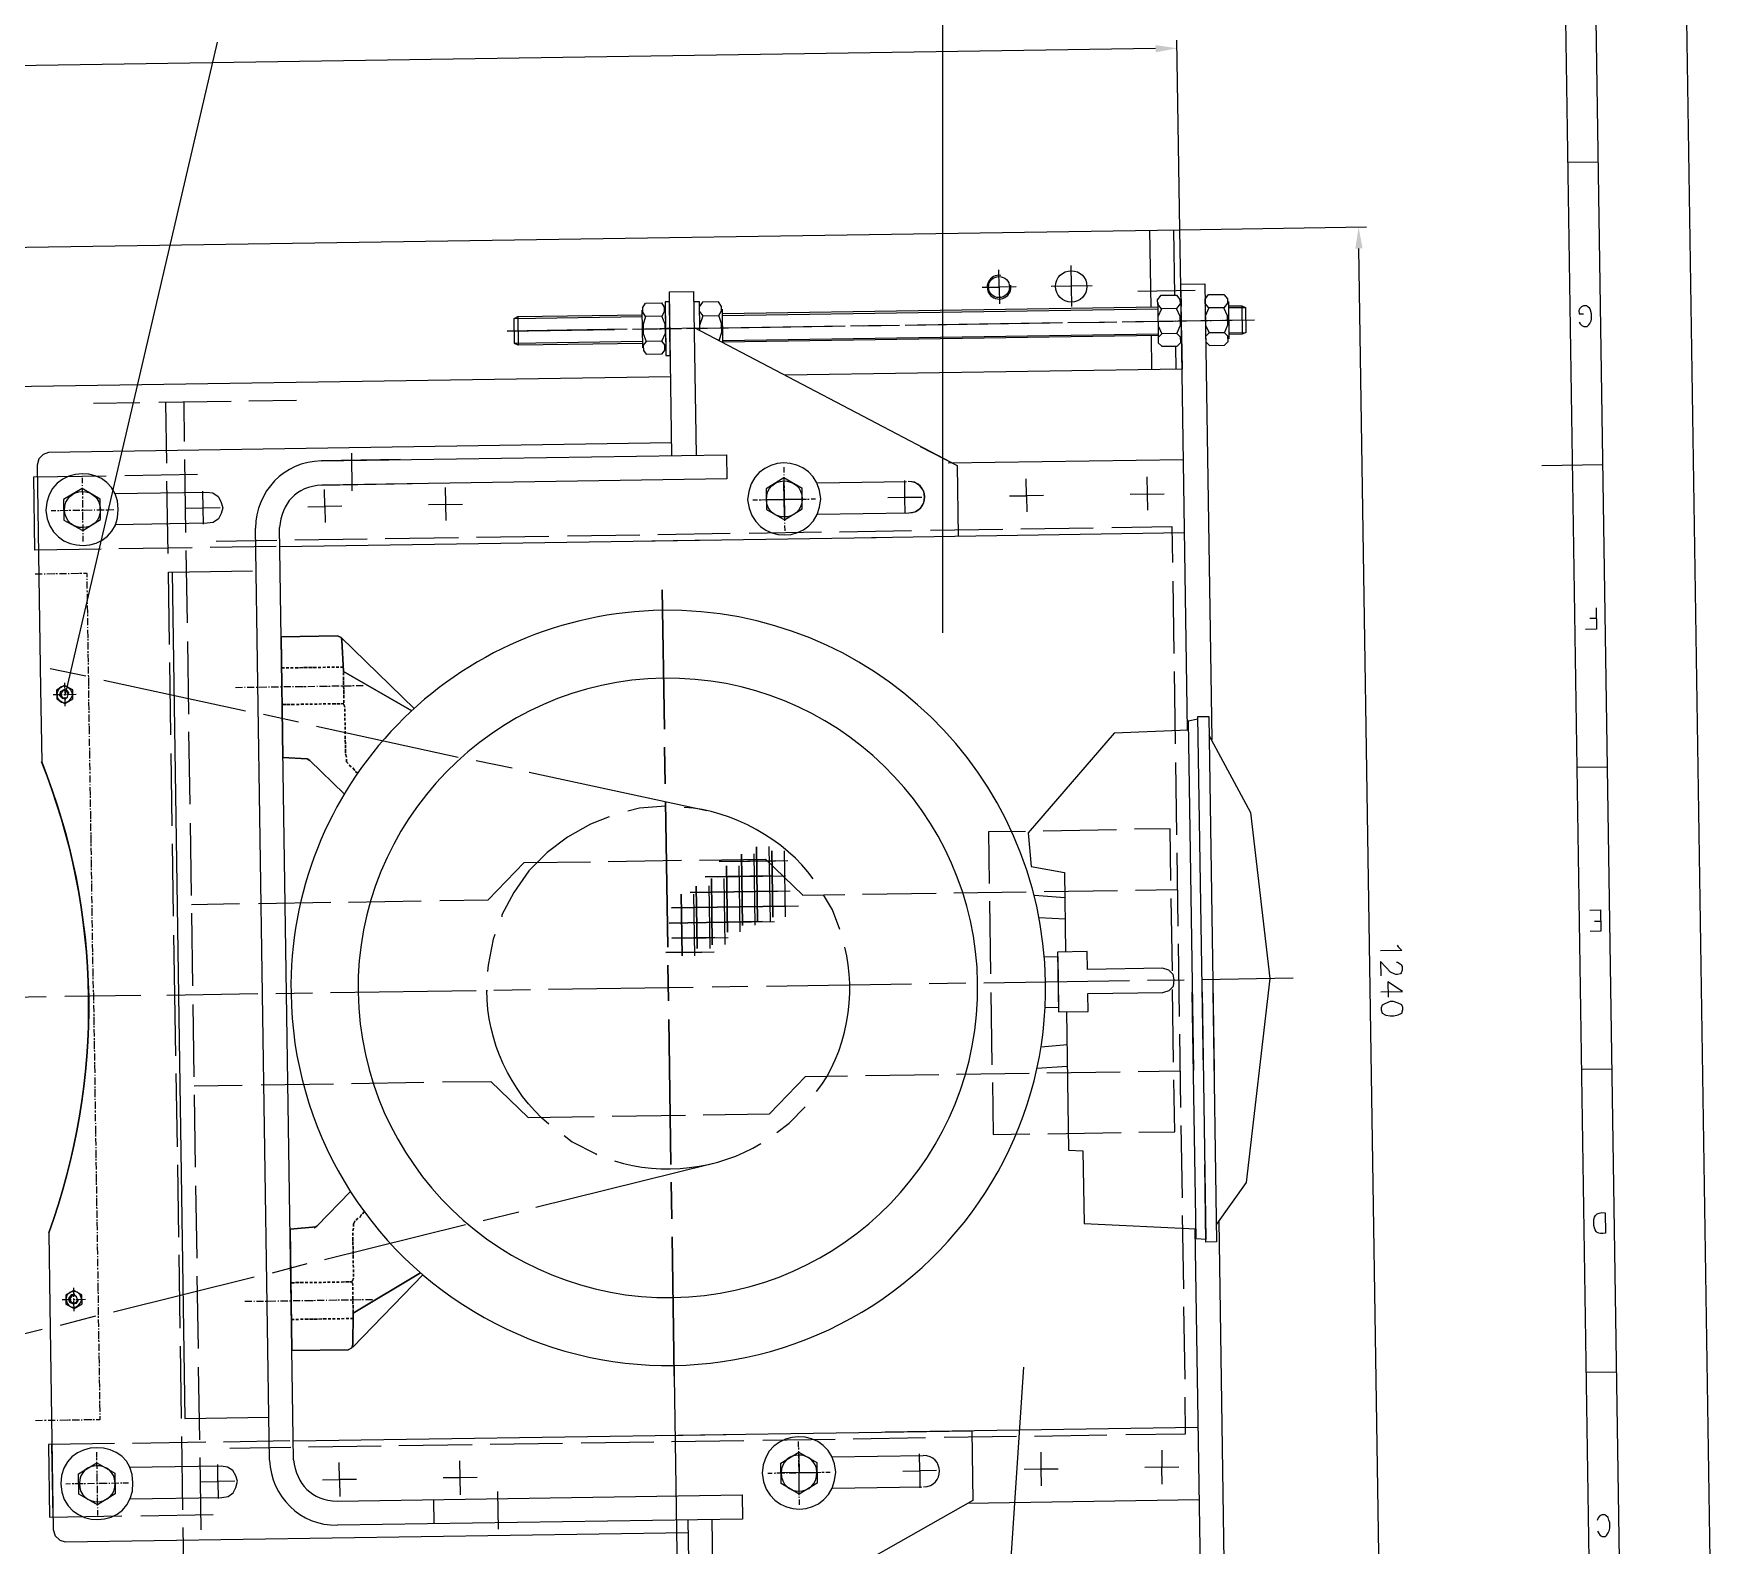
# Model space of a CAD drawing. Header units: millimetres. Extents: x -48 to 5523, y -114 to 5147.
# Drawn here: x -37.728 to -36.156, y -113.593 to -112.184 of the extents above; entities that cross this region are included whole.
import ezdxf

# ---------------------------------------------------------------- set-up
doc = ezdxf.new("R2010")
doc.units = ezdxf.units.MM
doc.layers.add('PDF_Geometry', color=7, linetype='Continuous')
doc.layers.add('PDF_Solid Fills', color=7, linetype='Continuous')

msp = doc.modelspace()

# ---------------------------------------------------------------- linework, layer by layer
at = {"layer": 'PDF_Geometry', "lineweight": 13}
for points in [[(-47.5984, -114.4313), (-47.6491, -111.0825), (-36.2071, -110.9093), (-36.1564, -114.258)], [(-47.5713, -114.4034), (-47.6212, -111.1096), (-36.2909, -110.938), (-36.241, -114.2318)], [(-47.5434, -114.3747), (-47.5925, -111.1375), (-36.3188, -110.9668), (-36.2697, -114.2039)], [(-36.6633, -112.4272), (-36.66, -112.4313), (-36.6599, -112.4354), (-36.6632, -112.4397), (-36.6773, -112.4399), (-36.6807, -112.4358), (-36.6808, -112.4316), (-36.6775, -112.4274)], [(-36.6192, -112.4265), (-36.6158, -112.4306), (-36.6157, -112.4348), (-36.619, -112.439), (-36.6332, -112.4392), (-36.6366, -112.4351), (-36.6366, -112.4309), (-36.6334, -112.4267)], [(-37.1433, -112.4344), (-37.1407, -112.4386), (-37.1407, -112.4427), (-37.1431, -112.4469), (-37.1581, -112.4472), (-37.1607, -112.443), (-37.1607, -112.4389), (-37.1583, -112.4347)], [(-37.14, -112.4336), (-37.1392, -112.4835), (-37.1351, -112.4835), (-37.1358, -112.4335)], [(-37.1576, -112.4822), (-37.1426, -112.4819), (-37.1401, -112.4786), (-37.1402, -112.4736), (-37.1428, -112.4703), (-37.1577, -112.4705), (-37.1602, -112.4739), (-37.1601, -112.4789)], [(-36.6768, -112.4749), (-36.6626, -112.4747), (-36.6593, -112.4713), (-36.6594, -112.4663), (-36.6628, -112.463), (-36.677, -112.4632), (-36.6803, -112.4666), (-36.6802, -112.4716)], [(-36.6326, -112.4742), (-36.6185, -112.474), (-36.6152, -112.4706), (-36.6153, -112.4656), (-36.6186, -112.4623), (-36.6328, -112.4625), (-36.6361, -112.4659), (-36.636, -112.4709)], [(-37.0291, -112.5977), (-37.0457, -112.608), (-37.0454, -112.6271), (-37.0285, -112.6369), (-37.012, -112.6266), (-37.0123, -112.6075)], [(-37.013, -112.6175), (-37.0288, -112.6177), (-37.0286, -112.6327), (-37.0288, -112.6177), (-37.0447, -112.618), (-37.0288, -112.6177), (-37.0291, -112.6019), (-37.0288, -112.6177)], [(-37.6832, -112.6076), (-37.7006, -112.6179), (-37.7003, -112.6371), (-37.6826, -112.6468), (-37.6661, -112.6365), (-37.6664, -112.6174)], [(-37.1406, -112.8319), (-37.1426, -112.702)], [(-37.4398, -112.7781), (-37.4411, -112.749), (-37.4419, -112.7465), (-37.4453, -112.7449), (-37.4978, -112.7457), (-37.4961, -112.8582), (-37.4978, -112.7457), (-37.4453, -112.7449), (-37.4419, -112.7465), (-37.4411, -112.749), (-37.4398, -112.7781), (-37.3759, -112.8147)], [(-37.4453, -112.7449), (-37.4419, -112.7465), (-37.3734, -112.813), (-37.4419, -112.7465)], [(-37.4948, -112.7748), (-37.4973, -112.7748)], [(-37.4907, -112.7747), (-37.4932, -112.7748)], [(-37.4865, -112.7747), (-37.489, -112.7747)], [(-37.4815, -112.7746), (-37.4848, -112.7746)], [(-37.4773, -112.7745), (-37.4807, -112.7746)], [(-37.4732, -112.7745), (-37.4765, -112.7745)], [(-37.469, -112.7744), (-37.4723, -112.7745)], [(-37.4649, -112.7743), (-37.4682, -112.7744)], [(-37.4607, -112.7743), (-37.4632, -112.7743)], [(-37.4565, -112.7742), (-37.459, -112.7743)], [(-37.4524, -112.7742), (-37.4549, -112.7742)], [(-37.4482, -112.7741), (-37.4507, -112.7741)], [(-37.444, -112.774), (-37.4465, -112.7741)], [(-37.4399, -112.774), (-37.4424, -112.774)], [(-37.6996, -112.7912), (-37.7071, -112.7955), (-37.7069, -112.8038), (-37.6994, -112.8079), (-37.6919, -112.8036), (-37.6921, -112.7953)], [(-37.4397, -112.7815), (-37.4398, -112.779)], [(-37.4397, -112.7865), (-37.4397, -112.7831)], [(-37.4396, -112.7906), (-37.4397, -112.7873)], [(-37.4395, -112.7948), (-37.4396, -112.7915)], [(-37.7037, -112.7996), (-37.702, -112.8021), (-37.6994, -112.8037), (-37.697, -112.802), (-37.6962, -112.7995), (-37.697, -112.797), (-37.6996, -112.7954), (-37.702, -112.7971)], [(-37.4395, -112.799), (-37.4395, -112.7956)], [(-37.4394, -112.8031), (-37.4395, -112.7998)], [(-37.4393, -112.8073), (-37.4394, -112.8048)], [(-37.4935, -112.8089), (-37.4968, -112.809)], [(-37.4893, -112.8089), (-37.4927, -112.8089)], [(-37.4852, -112.8088), (-37.4885, -112.8089)], [(-37.481, -112.8088), (-37.4835, -112.8088)], [(-37.4768, -112.8087), (-37.4793, -112.8087)], [(-37.4727, -112.8086), (-37.4752, -112.8087)], [(-37.4685, -112.8086), (-37.471, -112.8086)], [(-37.4643, -112.8085), (-37.4668, -112.8085)], [(-37.4602, -112.8084), (-37.4627, -112.8085)], [(-37.456, -112.8084), (-37.4585, -112.8084)], [(-37.4518, -112.8083), (-37.4543, -112.8084)], [(-37.4468, -112.8082), (-37.4502, -112.8083)], [(-37.4427, -112.8082), (-37.446, -112.8082)], [(-37.4393, -112.8081), (-37.4418, -112.8082)], [(-37.4385, -112.8114), (-37.4393, -112.809)], [(-37.4384, -112.8156), (-37.4384, -112.8131)], [(-37.4383, -112.8198), (-37.4384, -112.8173)], [(-37.4383, -112.8239), (-37.4383, -112.8214)], [(-37.4382, -112.8281), (-37.4382, -112.8256)], [(-37.4381, -112.8323), (-37.4382, -112.8298)], [(-37.4381, -112.8364), (-37.4381, -112.8339)], [(-37.438, -112.8414), (-37.438, -112.8381)], [(-37.4379, -112.8456), (-37.438, -112.8423)], [(-37.4379, -112.8498), (-37.4379, -112.8464)], [(-37.4378, -112.8539), (-37.4379, -112.8506)], [(-37.4369, -112.8581), (-37.4378, -112.8548)], [(-37.1398, -112.8828), (-37.1404, -112.8486)], [(-37.4736, -112.8595), (-37.4961, -112.8582), (-37.4736, -112.8595), (-37.471, -112.8611), (-37.4389, -112.8923), (-37.471, -112.8611)], [(-37.4352, -112.8639), (-37.4368, -112.8623), (-37.4369, -112.8598), (-37.4368, -112.8623)], [(-37.4326, -112.8672), (-37.4343, -112.8656)], [(-37.4292, -112.8705), (-37.4309, -112.868)], [(-37.4267, -112.8729), (-37.4284, -112.8713)], [(-37.1375, -113.0353), (-37.1396, -112.8994)], [(-37.0678, -113.015), (-37.0688, -112.9484)], [(-37.0537, -113.0115), (-37.0548, -112.9415)], [(-37.0396, -113.0071), (-37.0405, -112.9454)], [(-37.0819, -113.0211), (-37.0828, -112.9594)], [(-37.11, -113.0365), (-37.1109, -112.9782)], [(-37.0394, -112.9688), (-37.1027, -112.9697)], [(-37.0959, -113.033), (-37.0968, -112.9713)], [(-37.1241, -113.0434), (-37.1249, -112.9859)], [(-37.035, -112.9829), (-37.1166, -112.9841)], [(-37.0935, -113.0262), (-37.1335, -113.0269)], [(-37.1058, -113.0398), (-37.1391, -113.0403)], [(-36.676, -113.0774), (-36.6702, -113.0757), (-36.6661, -113.0714), (-36.6653, -113.0656), (-36.6663, -113.0606), (-36.6705, -113.0565), (-36.6763, -113.0549), (-36.7463, -113.056), (-36.7466, -113.0393), (-36.7741, -113.0397), (-36.7732, -113.0956), (-36.7457, -113.0952), (-36.746, -113.0785)], [(-37.1368, -113.0852), (-37.1373, -113.0519)], [(-36.4524, -113.0915), (-36.4533, -113.0891), (-36.4567, -113.0874), (-36.4609, -113.0858), (-36.4642, -113.0859), (-36.4683, -113.0876), (-36.4716, -113.0893), (-36.4724, -113.0919), (-36.4724, -113.0935), (-36.4715, -113.0968), (-36.4682, -113.0985), (-36.464, -113.0992), (-36.4606, -113.0992), (-36.4565, -113.0983), (-36.4532, -113.0966), (-36.4524, -113.0932)], [(-37.1345, -113.2377), (-37.1365, -113.1027)], [(-37.4645, -113.2952), (-37.4333, -113.2631), (-37.4645, -113.2952), (-37.4669, -113.2969)], [(-37.1337, -113.2886), (-37.1342, -113.2544)], [(-37.4303, -113.293), (-37.4287, -113.2905), (-37.4303, -113.293), (-37.4303, -113.2955)], [(-37.4279, -113.2897), (-37.4262, -113.288)], [(-37.4246, -113.2871), (-37.423, -113.2846)], [(-37.4221, -113.2838), (-37.4205, -113.2821)], [(-37.4311, -113.2997), (-37.4303, -113.2972)], [(-37.431, -113.3039), (-37.431, -113.3014)], [(-37.4309, -113.3089), (-37.431, -113.3056)], [(-37.4309, -113.3131), (-37.4309, -113.3097)], [(-37.4308, -113.3172), (-37.4308, -113.3139)], [(-37.4307, -113.3214), (-37.4308, -113.3181)], [(-37.4307, -113.3256), (-37.4307, -113.3222)], [(-37.4311, -113.4081), (-37.3654, -113.3404)], [(-37.4306, -113.3297), (-37.4306, -113.3272)], [(-37.4305, -113.3339), (-37.4306, -113.3314)], [(-37.4305, -113.3381), (-37.4305, -113.3356)], [(-37.4304, -113.3422), (-37.4305, -113.3397)], [(-37.6908, -113.372), (-37.6834, -113.3677), (-37.6835, -113.3594), (-37.6911, -113.3553), (-37.6985, -113.3596), (-37.6984, -113.3679)], [(-37.4853, -113.3481), (-37.4887, -113.3481)], [(-37.4812, -113.348), (-37.4845, -113.348)], [(-37.477, -113.3479), (-37.4803, -113.348)], [(-37.4728, -113.3479), (-37.4753, -113.3479)], [(-37.4687, -113.3478), (-37.4712, -113.3478)], [(-37.4645, -113.3477), (-37.467, -113.3478)], [(-37.4603, -113.3477), (-37.4628, -113.3477)], [(-37.4562, -113.3476), (-37.4587, -113.3477)], [(-37.452, -113.3475), (-37.4545, -113.3476)], [(-37.4478, -113.3475), (-37.4503, -113.3475)], [(-37.4437, -113.3474), (-37.4462, -113.3475)], [(-37.4387, -113.3473), (-37.442, -113.3474)], [(-37.4345, -113.3473), (-37.4378, -113.3473)], [(-37.4312, -113.3472), (-37.4337, -113.3473)], [(-37.4312, -113.3464), (-37.4304, -113.3439)], [(-37.4311, -113.3506), (-37.4312, -113.3481)], [(-37.4311, -113.3547), (-37.4311, -113.3522)], [(-37.431, -113.3589), (-37.431, -113.3564)], [(-37.6951, -113.3637), (-37.6934, -113.3662), (-37.6909, -113.367), (-37.6884, -113.3661), (-37.6876, -113.3636), (-37.6885, -113.3611), (-37.691, -113.3595), (-37.6935, -113.3612)], [(-37.4309, -113.3681), (-37.4309, -113.3647)], [(-37.4308, -113.3722), (-37.4308, -113.3689)], [(-37.4856, -113.3822), (-37.4881, -113.3823)], [(-37.4815, -113.3822), (-37.484, -113.3822)], [(-37.4773, -113.3821), (-37.4798, -113.3821)], [(-37.4723, -113.382), (-37.4756, -113.3821)], [(-37.4681, -113.382), (-37.4715, -113.382)], [(-37.464, -113.3819), (-37.4673, -113.382)], [(-37.4598, -113.3818), (-37.4631, -113.3819)], [(-37.4556, -113.3818), (-37.459, -113.3818)], [(-37.4515, -113.3817), (-37.454, -113.3818)], [(-37.4473, -113.3816), (-37.4498, -113.3817)], [(-37.4432, -113.3816), (-37.4457, -113.3816)], [(-37.439, -113.3815), (-37.4415, -113.3816)], [(-37.4348, -113.3815), (-37.4373, -113.3815)], [(-37.4307, -113.3814), (-37.4332, -113.3814)], [(-37.0148, -113.5451), (-37.0316, -113.5354), (-37.0319, -113.5162), (-37.0154, -113.506), (-36.9986, -113.5157), (-36.9983, -113.5349)], [(-37.6689, -113.555), (-37.6865, -113.5453), (-37.6868, -113.5261), (-37.6695, -113.5159), (-37.6527, -113.5256), (-37.6524, -113.5448)]]:
    msp.add_lwpolyline(points, close=True, dxfattribs=at)
for points in [[(-36.8811, -112.7422), (-36.8811, -112.1388)], [(-38.9482, -112.5118), (-38.9498, -112.401), (-38.3974, -112.3926), (-36.6601, -112.3663), (-36.6628, -112.1896)], [(-37.7003, -112.7996), (-37.6987, -112.7996), (-37.557, -112.1915)], [(-36.6827, -112.1974), (-38.9332, -112.2315)], [(-36.2985, -112.3033), (-36.2702, -112.3029)], [(-36.6884, -112.3667), (-36.6873, -112.4384)], [(-36.6659, -112.3664), (-36.665, -112.4272)], [(-36.6592, -112.4229), (-36.659, -112.4379), (-36.6601, -112.3663), (-36.486, -112.3636)], [(-36.4726, -113.7428), (-36.4932, -112.3838)], [(-36.8443, -112.4199), (-36.8285, -112.4197), (-36.8287, -112.4038)], [(-36.7802, -112.4189), (-36.761, -112.4186), (-36.7613, -112.3995)], [(-37.1336, -112.5768), (-37.1359, -112.4243), (-37.1134, -112.424), (-37.1111, -112.5765)], [(-36.8126, -112.4194), (-36.8285, -112.4197), (-36.8282, -112.4355)], [(-36.7607, -112.4378), (-36.761, -112.4186), (-36.7418, -112.4184)], [(-36.6992, -112.4235), (-36.6459, -112.4227)], [(-36.653, -112.8329), (-36.6593, -112.4171), (-36.6368, -112.4168), (-36.6304, -112.8417)], [(-37.1611, -112.4705), (-37.2802, -112.4723), (-37.2806, -112.449), (-37.2773, -112.4473), (-37.1615, -112.4455)], [(-37.1615, -112.4414), (-37.161, -112.4764)], [(-37.1399, -112.4411), (-37.1393, -112.476)], [(-37.1133, -112.4331), (-37.1083, -112.4331), (-37.1079, -112.4597)], [(-37.0894, -112.4695), (-37.087, -112.4619), (-37.0872, -112.4536), (-37.0898, -112.4461), (-37.0873, -112.4419), (-37.0874, -112.4378), (-37.09, -112.4336), (-37.105, -112.4339), (-37.1082, -112.4381), (-37.1082, -112.4422), (-37.1048, -112.4464), (-37.108, -112.4556)], [(-37.1048, -112.4464), (-37.0898, -112.4461)], [(-37.0865, -112.4444), (-36.6807, -112.4383)], [(-36.6803, -112.4649), (-37.0861, -112.4711), (-37.0865, -112.4402)], [(-37.0864, -112.4461), (-36.6807, -112.4399)], [(-36.6807, -112.4341), (-36.6802, -112.4691)], [(-36.6773, -112.4399), (-36.6805, -112.4474), (-36.6804, -112.4558), (-36.677, -112.4632)], [(-36.6628, -112.463), (-36.6596, -112.4554), (-36.6597, -112.4471), (-36.6632, -112.4397)], [(-36.6591, -112.4338), (-36.6586, -112.4688)], [(-36.6366, -112.4334), (-36.6361, -112.4684)], [(-36.6332, -112.4392), (-36.6364, -112.4468), (-36.6363, -112.4551), (-36.6328, -112.4625)], [(-36.6186, -112.4623), (-36.6154, -112.4548), (-36.6156, -112.4464), (-36.619, -112.439)], [(-36.6149, -112.4331), (-36.6144, -112.4681)], [(-36.6149, -112.4373), (-36.6024, -112.4371), (-36.599, -112.4387), (-36.5986, -112.462), (-36.602, -112.4637), (-36.6145, -112.4639)], [(-36.6148, -112.4389), (-36.599, -112.4387)], [(-36.6024, -112.4371), (-36.602, -112.4637)], [(-36.2764, -112.4446), (-36.2773, -112.4413), (-36.2781, -112.4397), (-36.2798, -112.438), (-36.2807, -112.4372), (-36.284, -112.4373), (-36.2856, -112.4381), (-36.2873, -112.4398), (-36.2881, -112.4415), (-36.288, -112.4448), (-36.2839, -112.4448)], [(-37.1754, -112.4591), (-37.2871, -112.4608), (-37.1871, -112.4593)], [(-37.2806, -112.449), (-37.1614, -112.4472)], [(-37.2773, -112.4473), (-37.2769, -112.474)], [(-37.1704, -112.459), (-37.1363, -112.4585), (-37.1379, -112.4585)], [(-37.1646, -112.4589), (-37.1579, -112.4588)], [(-37.1581, -112.4472), (-37.1605, -112.4547), (-37.1604, -112.463), (-37.1577, -112.4705)], [(-37.1588, -112.4588), (-37.1246, -112.4583)], [(-37.1571, -112.4588), (-37.1554, -112.4588)], [(-37.1538, -112.4588), (-37.1471, -112.4587)], [(-37.1454, -112.4586), (-37.1438, -112.4586)], [(-37.1038, -112.458), (-37.1446, -112.4586)], [(-37.1428, -112.4703), (-37.1395, -112.4627), (-37.1397, -112.4544), (-37.1431, -112.4469)], [(-37.1363, -112.4585), (-37.1429, -112.4586), (-37.1396, -112.4585)], [(-37.1354, -112.4585), (-37.1321, -112.4584)], [(-37.1196, -112.4582), (-36.9838, -112.4562)], [(-37.1163, -112.4582), (-37.1046, -112.458)], [(-37.1129, -112.4573), (-36.8676, -112.5861)], [(-37.1113, -112.4581), (-37.0829, -112.4577)], [(-37.1079, -112.4581), (-36.9721, -112.456)], [(-36.9671, -112.4559), (-36.9338, -112.4554)], [(-36.9554, -112.4558), (-36.9213, -112.4552)], [(-36.9163, -112.4552), (-36.7813, -112.4531)], [(-36.9046, -112.455), (-36.7696, -112.4529)], [(-36.7646, -112.4529), (-36.7305, -112.4524)], [(-36.7521, -112.4527), (-36.7188, -112.4522)], [(-36.7138, -112.4521), (-36.6138, -112.4506)], [(-36.7013, -112.4519), (-36.5905, -112.4502)], [(-36.6846, -112.4517), (-36.678, -112.4516)], [(-36.6763, -112.4515), (-36.6746, -112.4515)], [(-36.6738, -112.4515), (-36.6663, -112.4514)], [(-36.673, -112.4515), (-36.6188, -112.4507)], [(-36.6646, -112.4514), (-36.6638, -112.4513)], [(-36.6621, -112.4513), (-36.6555, -112.4512)], [(-36.6405, -112.451), (-36.6338, -112.4509)], [(-36.6322, -112.4509), (-36.6305, -112.4508)], [(-36.6288, -112.4508), (-36.6222, -112.4507)], [(-36.6205, -112.4507), (-36.6197, -112.4507)], [(-36.618, -112.4506), (-36.6113, -112.4505)], [(-36.2879, -112.4523), (-36.2871, -112.454), (-36.2854, -112.4556), (-36.2837, -112.4564), (-36.2804, -112.4564)], [(-37.1611, -112.4722), (-37.2769, -112.474), (-37.2802, -112.4723)], [(-37.0861, -112.4694), (-36.6803, -112.4633)], [(-36.6586, -112.4646), (-36.6581, -112.4963), (-37.0281, -112.5019)], [(-36.6869, -112.465), (-36.6865, -112.4967)], [(-36.6643, -112.4747), (-36.664, -112.4964)], [(-36.6145, -112.4623), (-36.5986, -112.462)], [(-37.1347, -112.5035), (-37.8747, -112.5147)], [(-37.6294, -112.5276), (-37.6728, -112.5283)], [(-37.5444, -112.5264), (-37.6119, -112.5274)], [(-37.6044, -112.5839), (-37.6053, -112.5273)], [(-37.5886, -112.527), (-37.5881, -112.5637)], [(-37.4836, -112.5254), (-37.5278, -112.5261)], [(-36.9021, -112.5683), (-36.8676, -112.5861), (-36.8666, -112.6519)], [(-37.5878, -112.5804), (-37.5868, -112.6487)], [(-37.3869, -112.5806), (-37.4603, -112.5818), (-37.0828, -112.576), (-37.0825, -112.5985), (-37.4599, -112.6043), (-37.3758, -112.603)], [(-37.4315, -112.6097), (-37.432, -112.5747)], [(-37.0293, -112.5877), (-37.0292, -112.5927)], [(-36.876, -112.5837), (-36.6569, -112.5804)], [(-36.3226, -112.5862), (-36.2659, -112.5853)], [(-37.6657, -112.664), (-37.7274, -112.665), (-37.7284, -112.5966), (-37.6609, -112.5956)], [(-37.6834, -112.5976), (-37.6833, -112.6026)], [(-37.6434, -112.5954), (-37.5759, -112.5943)], [(-37.6031, -112.6681), (-37.6042, -112.6006)], [(-37.0292, -112.5944), (-37.0292, -112.5952)], [(-37.0292, -112.5969), (-37.0291, -112.6036)], [(-36.9982, -112.6023), (-36.9149, -112.601)], [(-36.9978, -112.6314), (-36.9128, -112.6301), (-36.907, -112.6292), (-36.902, -112.6258), (-36.8988, -112.6208), (-36.898, -112.6157), (-36.8989, -112.6099), (-36.9024, -112.605), (-36.9074, -112.6017), (-36.9132, -112.601)], [(-36.9005, -112.6158), (-36.9164, -112.616), (-36.9166, -112.6002)], [(-36.8189, -112.6145), (-36.803, -112.6143), (-36.8033, -112.5985)], [(-36.6908, -112.5968), (-36.6903, -112.6276)], [(-37.6833, -112.6043), (-37.6833, -112.6051)], [(-37.6832, -112.6068), (-37.6831, -112.6135)], [(-37.6831, -112.6151), (-37.6831, -112.6168)], [(-37.6831, -112.6185), (-37.683, -112.6251)], [(-37.6532, -112.6122), (-37.5673, -112.6109), (-37.5615, -112.6116), (-37.5564, -112.6149), (-37.5539, -112.6198), (-37.5521, -112.6256), (-37.5537, -112.6307), (-37.5561, -112.6357), (-37.5611, -112.6391), (-37.5669, -112.64), (-37.6527, -112.6413)], [(-37.5546, -112.6257), (-37.5704, -112.6259), (-37.5707, -112.6101)], [(-37.4413, -112.624), (-37.4571, -112.6242), (-37.4574, -112.6084)], [(-37.3449, -112.6067), (-37.3444, -112.6375)], [(-37.058, -112.6182), (-37.0538, -112.6181)], [(-37.0522, -112.6181), (-37.0505, -112.6181)], [(-37.0497, -112.618), (-37.0422, -112.6179)], [(-37.0405, -112.6179), (-37.0397, -112.6179)], [(-37.038, -112.6179), (-37.0313, -112.6178)], [(-37.0297, -112.6177), (-37.028, -112.6177)], [(-37.029, -112.6052), (-37.029, -112.6069)], [(-37.029, -112.6086), (-37.0289, -112.6152)], [(-37.0289, -112.6169), (-37.0288, -112.6177)], [(-37.0263, -112.6177), (-37.0197, -112.6176)], [(-37.018, -112.6176), (-37.0172, -112.6175)], [(-37.0155, -112.6175), (-37.008, -112.6174)], [(-37.0072, -112.6174), (-37.0055, -112.6174)], [(-37.0038, -112.6173), (-36.9997, -112.6173)], [(-36.9161, -112.631), (-36.9164, -112.616), (-36.9322, -112.6163)], [(-36.7872, -112.6141), (-36.803, -112.6143), (-36.8028, -112.6293)], [(-36.7064, -112.6128), (-36.6747, -112.6124)], [(-37.7121, -112.6281), (-37.7079, -112.628)], [(-37.7063, -112.628), (-37.7046, -112.628)], [(-37.7038, -112.6279), (-37.6963, -112.6278)], [(-37.6954, -112.6278), (-37.6938, -112.6278)], [(-37.6921, -112.6278), (-37.6854, -112.6277)], [(-37.6838, -112.6276), (-37.6821, -112.6276)], [(-37.6829, -112.6268), (-37.6829, -112.6276)], [(-37.6829, -112.6293), (-37.6828, -112.6368)], [(-37.6813, -112.6276), (-37.6738, -112.6275)], [(-37.6721, -112.6275), (-37.6713, -112.6275)], [(-37.6696, -112.6274), (-37.6629, -112.6273)], [(-37.6613, -112.6273), (-37.6596, -112.6273)], [(-37.6588, -112.6273), (-37.6538, -112.6272)], [(-37.5702, -112.6409), (-37.5704, -112.6259), (-37.5863, -112.6262)], [(-37.473, -112.6245), (-37.4571, -112.6242), (-37.4569, -112.6392)], [(-37.3288, -112.6223), (-37.3605, -112.6227)], [(-37.0288, -112.6194), (-37.0287, -112.6269)], [(-37.0287, -112.6277), (-37.0287, -112.6294)], [(-37.0286, -112.6311), (-37.0285, -112.6377)], [(-37.6828, -112.6376), (-37.6828, -112.6393)], [(-37.6827, -112.641), (-37.6826, -112.6476)], [(-37.6826, -112.6493), (-37.6826, -112.6501)], [(-37.5087, -113.5134), (-37.5218, -112.6444)], [(-37.4862, -113.5131), (-37.4993, -112.644)], [(-37.2308, -112.6516), (-37.1634, -112.6506)], [(-37.1467, -112.6503), (-37.0792, -112.6493)], [(-37.0617, -112.6491), (-36.9942, -112.648)], [(-37.0285, -112.6394), (-37.0285, -112.6402)], [(-37.0285, -112.6419), (-37.0284, -112.6469)], [(-36.9775, -112.6478), (-36.9101, -112.6468)], [(-36.9475, -112.6532), (-36.6558, -112.6487)], [(-36.8926, -112.6465), (-36.8251, -112.6455)], [(-36.8084, -112.6452), (-36.7409, -112.6442)], [(-36.7234, -112.6439), (-36.6676, -112.6431), (-36.6671, -112.6764)], [(-37.6826, -112.6518), (-37.6825, -112.6568)], [(-37.5807, -112.6628), (-37.649, -112.6638)], [(-37.5865, -112.6653), (-37.5855, -112.7328)], [(-37.5024, -112.6616), (-37.5641, -112.6625)], [(-37.5583, -112.6566), (-37.5017, -112.6557)], [(-37.4991, -112.6615), (-36.9433, -112.6531)], [(-37.485, -112.6555), (-37.4175, -112.6544)], [(-37.4008, -112.6542), (-37.3325, -112.6532)], [(-37.3158, -112.6529), (-37.2483, -112.6519)], [(-37.1524, -112.6563), (-37.0924, -112.6554)], [(-37.7204, -112.6874), (-37.727, -112.6875)], [(-37.7179, -112.6873), (-37.7187, -112.6873)], [(-37.7087, -112.6872), (-37.7162, -112.6873)], [(-37.7062, -112.6872), (-37.7079, -112.6872)], [(-37.6979, -112.687), (-37.7045, -112.6871)], [(-37.6954, -112.687), (-37.6962, -112.687)], [(-37.6862, -112.6869), (-37.6937, -112.687)], [(-37.6837, -112.6868), (-37.6854, -112.6868)], [(-37.6787, -112.6901), (-37.6787, -112.6867), (-37.682, -112.6868)], [(-37.6786, -112.6926), (-37.6786, -112.6917)], [(-37.6785, -112.7009), (-37.6786, -112.6942)], [(-37.6019, -112.7531), (-37.6029, -112.6856), (-37.5246, -112.6844)], [(-37.5995, -112.6855), (-37.5876, -113.4746), (-37.5093, -113.4734)], [(-36.6668, -112.6939), (-36.6658, -112.7614)], [(-37.6784, -112.7042), (-37.6785, -112.7026)], [(-37.6783, -112.7126), (-37.6784, -112.7059)], [(-37.6783, -112.7151), (-37.6783, -112.7142)], [(-37.6781, -112.7242), (-37.6782, -112.7167)], [(-37.6781, -112.7267), (-37.6781, -112.7251)], [(-37.678, -112.7351), (-37.6781, -112.7284)], [(-36.2722, -112.7188), (-36.2719, -112.7388), (-36.2819, -112.7389)], [(-36.2721, -112.7288), (-36.2779, -112.7289)], [(-37.6779, -112.7376), (-37.6779, -112.7367)], [(-37.6778, -112.7467), (-37.6779, -112.7392)], [(-37.6778, -112.7492), (-37.6778, -112.7476)], [(-37.6776, -112.7576), (-37.6777, -112.7509)], [(-37.6776, -112.7609), (-37.6776, -112.7592)], [(-37.5852, -112.7503), (-37.5842, -112.8178)], [(-37.6797, -112.7826), (-37.7132, -112.7756)], [(-37.6775, -112.7692), (-37.6776, -112.7617)], [(-37.6774, -112.7717), (-37.6774, -112.7701)], [(-37.6773, -112.7801), (-37.6774, -112.7734)], [(-37.6006, -112.8372), (-37.6016, -112.7697)], [(-37.6997, -112.7887), (-37.6995, -112.7979)], [(-37.6772, -112.7834), (-37.6773, -112.7817)], [(-37.6771, -112.7917), (-37.6772, -112.7842)], [(-37.5309, -112.8153), (-37.663, -112.7865)], [(-37.4846, -112.7921), (-37.4771, -112.792)], [(-37.4763, -112.792), (-37.4746, -112.792)], [(-37.4729, -112.792), (-37.4663, -112.7919)], [(-37.4646, -112.7918), (-37.4638, -112.7918)], [(-37.4621, -112.7918), (-37.4546, -112.7917)], [(-37.4538, -112.7917), (-37.4521, -112.7917)], [(-37.4504, -112.7916), (-37.4438, -112.7915)], [(-37.4421, -112.7915), (-37.4404, -112.7915)], [(-37.4396, -112.7915), (-37.4321, -112.7914)], [(-37.4313, -112.7913), (-37.4296, -112.7913)], [(-37.4279, -112.7913), (-37.4213, -112.7912)], [(-36.6655, -112.7781), (-36.6645, -112.8456)], [(-37.7103, -112.7997), (-37.702, -112.7996)], [(-37.6953, -112.7987), (-37.697, -112.7962), (-37.7004, -112.7954), (-37.7037, -112.7971), (-37.7045, -112.8005), (-37.7019, -112.8029), (-37.6986, -112.8037)], [(-37.6995, -112.7987), (-37.6995, -112.8004)], [(-37.6995, -112.8021), (-37.6993, -112.8104)], [(-37.6978, -112.7995), (-37.6887, -112.7994)], [(-37.6771, -112.7942), (-37.6771, -112.7926)], [(-37.6769, -112.8026), (-37.677, -112.7959)], [(-37.6769, -112.8059), (-37.6769, -112.8042)], [(-37.6768, -112.8142), (-37.6769, -112.8067)], [(-37.5404, -112.793), (-37.5337, -112.7929)], [(-37.5321, -112.7929), (-37.5312, -112.7929)], [(-37.5296, -112.7928), (-37.5229, -112.7927)], [(-37.5212, -112.7927), (-37.5196, -112.7927)], [(-37.5187, -112.7927), (-37.5112, -112.7925)], [(-37.5096, -112.7925), (-37.5087, -112.7925)], [(-37.5071, -112.7925), (-37.5004, -112.7924)], [(-37.4987, -112.7924), (-37.4971, -112.7923)], [(-37.4954, -112.7923), (-37.4887, -112.7922)], [(-37.4871, -112.7922), (-37.4862, -112.7922)], [(-37.6767, -112.8167), (-37.6768, -112.8151)], [(-37.6766, -112.8251), (-37.6767, -112.8184)], [(-37.4816, -112.8254), (-37.5142, -112.8184)], [(-36.6432, -112.8227), (-36.6523, -112.8245), (-36.6474, -113.1503)], [(-36.6382, -113.1502), (-36.6432, -112.8202), (-36.6332, -112.8201), (-36.6282, -113.1501)], [(-37.6766, -112.8284), (-37.6766, -112.8267)], [(-37.6764, -112.8367), (-37.6765, -112.8292)], [(-37.6764, -112.8392), (-37.6764, -112.8384)], [(-37.584, -112.8345), (-37.5829, -112.902)], [(-37.3327, -112.8582), (-37.4649, -112.8294)], [(-36.6522, -112.8329), (-36.7213, -112.8356), (-36.8016, -112.9285), (-36.7986, -112.9601), (-36.7677, -112.9655), (-36.7666, -113.0396)], [(-36.633, -112.8376), (-36.5944, -112.9095), (-36.5762, -113.0643), (-36.5983, -113.2546), (-36.6261, -113.2934)], [(-37.6763, -112.8476), (-37.6764, -112.8409)], [(-37.6762, -112.8509), (-37.6762, -112.8492)], [(-37.6761, -112.8592), (-37.6762, -112.8517)], [(-37.5993, -112.9222), (-37.6003, -112.8547)], [(-37.6761, -112.8617), (-37.6761, -112.8609)], [(-37.6759, -112.8701), (-37.676, -112.8634)], [(-37.2826, -112.8683), (-37.316, -112.8613)], [(-36.6642, -112.8631), (-36.6632, -112.9306)], [(-36.29, -112.8674), (-36.2616, -112.867)], [(-37.6759, -112.8734), (-37.6759, -112.8717)], [(-37.6757, -112.8817), (-37.6758, -112.8751)], [(-37.6757, -112.8842), (-37.6757, -112.8834)], [(-37.6756, -112.8934), (-37.6757, -112.8859)], [(-37.1011, -112.908), (-37.2667, -112.8722)], [(-37.6755, -112.8959), (-37.6756, -112.8942)], [(-37.6754, -112.9042), (-37.6755, -112.8975)], [(-37.6754, -112.9067), (-37.6754, -112.9059)], [(-37.6752, -112.9159), (-37.6753, -112.9084)], [(-37.6752, -112.9184), (-37.6752, -112.9167)], [(-37.1919, -112.9136), (-37.2093, -112.9205), (-37.2308, -112.9325), (-37.2497, -112.9469), (-37.267, -112.9639), (-37.2808, -112.9841), (-37.2922, -113.0051), (-37.2921, -113.0068)], [(-37.1395, -112.9036), (-37.1637, -112.9056), (-37.1745, -112.9083)], [(-37.6751, -112.9267), (-37.6752, -112.92)], [(-37.675, -112.93), (-37.675, -112.9284)], [(-37.6749, -112.9384), (-37.675, -112.9309)], [(-37.5827, -112.9195), (-37.5816, -112.987)], [(-36.8376, -112.9757), (-36.8383, -112.9274), (-36.8041, -112.9269)], [(-36.7875, -112.9266), (-36.7191, -112.9256)], [(-36.6684, -112.9731), (-36.6691, -112.9248), (-36.7025, -112.9253)], [(-37.6749, -112.9409), (-37.6749, -112.9392)], [(-37.6747, -112.9492), (-37.6748, -112.9425)], [(-37.598, -113.0064), (-37.599, -112.9389)], [(-37.0572, -112.9482), (-37.0562, -113.0148)], [(-37.0431, -112.9413), (-37.042, -113.0113)], [(-37.0289, -112.9453), (-37.0279, -113.0069)], [(-36.663, -112.9472), (-36.6619, -113.0155)], [(-37.6747, -112.9525), (-37.6747, -112.9509)], [(-37.6745, -112.9609), (-37.6747, -112.9534)], [(-37.6745, -112.9634), (-37.6745, -112.9617)], [(-37.3499, -112.9918), (-37.3049, -112.9911), (-37.2712, -112.9564), (-37.2096, -112.9555)], [(-37.1929, -112.9552), (-37.1246, -112.9542)], [(-37.1079, -112.954), (-37.0463, -112.953), (-37.0116, -112.9867), (-36.9724, -112.9861)], [(-37.0896, -112.9553), (-37.0371, -112.9546), (-37.0896, -112.9553)], [(-37.0779, -112.9552), (-37.0254, -112.9544)], [(-37.0712, -112.9592), (-37.0702, -113.0209)], [(-37.6744, -112.9717), (-37.6745, -112.965)], [(-37.6743, -112.975), (-37.6744, -112.9734)], [(-37.6742, -112.9834), (-37.6743, -112.9759)], [(-37.0992, -112.978), (-37.0983, -113.0363)], [(-37.091, -112.9695), (-37.0277, -112.9686)], [(-37.0852, -112.9711), (-37.0842, -113.0328)], [(-37.6742, -112.9859), (-37.6742, -112.985)], [(-37.674, -112.9942), (-37.6741, -112.9875)], [(-37.674, -112.9975), (-37.674, -112.9959)], [(-37.5815, -112.9953), (-37.5365, -112.9946)], [(-37.519, -112.9944), (-37.4515, -112.9933)], [(-37.4349, -112.9931), (-37.3674, -112.9921)], [(-37.1133, -112.9857), (-37.1124, -113.0432)], [(-37.1041, -112.9839), (-37.0233, -112.9827)], [(-36.9769, -113.0187), (-36.9839, -113.0004), (-36.9924, -112.9864)], [(-36.9558, -112.9858), (-36.8874, -112.9848)], [(-36.8708, -112.9845), (-36.8033, -112.9835)], [(-36.8363, -113.0599), (-36.8373, -112.9924)], [(-36.7957, -112.9867), (-36.7674, -112.9888)], [(-36.7866, -112.9833), (-36.7183, -112.9822)], [(-36.7016, -112.982), (-36.6625, -112.9814)], [(-36.6671, -113.0573), (-36.6682, -112.9898)], [(-37.6739, -113.0059), (-37.674, -112.9984)], [(-37.6738, -113.0084), (-37.6738, -113.0075)], [(-37.6737, -113.0167), (-37.6738, -113.01)], [(-37.5814, -113.0036), (-37.5804, -113.0711)], [(-37.1362, -113.0127), (-37.0495, -113.0114), (-37.1362, -113.0127)], [(-37.1339, -112.9985), (-37.0273, -112.9969), (-37.1339, -112.9985)], [(-37.1245, -113.0126), (-37.0379, -113.0112)], [(-37.1223, -112.9983), (-37.0156, -112.9967)], [(-36.7912, -113.0075), (-36.7671, -113.0088)], [(-36.278, -113.0006), (-36.268, -113.0004), (-36.2677, -113.0204), (-36.2777, -113.0206)], [(-36.2678, -113.0112), (-36.2736, -113.0113)], [(-37.6737, -113.02), (-37.6737, -113.0184)], [(-37.6735, -113.0284), (-37.6736, -113.0217)], [(-37.596, -113.1364), (-37.5969, -113.0797), (-37.5978, -113.0239)], [(-37.2986, -113.0235), (-37.3002, -113.0277), (-37.3048, -113.052), (-37.3055, -113.0578)], [(-37.1218, -113.0267), (-37.081, -113.0261)], [(-37.6735, -113.0309), (-37.6735, -113.03)], [(-37.6734, -113.04), (-37.6735, -113.0325)], [(-37.6733, -113.0425), (-37.6733, -113.0409)], [(-37.1275, -113.0401), (-37.0941, -113.0396)], [(-36.6617, -113.0322), (-36.6607, -113.0997)], [(-36.4575, -113.0333), (-36.4566, -113.0349), (-36.4532, -113.0382), (-36.4732, -113.0385)], [(-37.6732, -113.0509), (-37.6733, -113.0442)], [(-37.6731, -113.0534), (-37.6732, -113.0525)], [(-37.673, -113.0625), (-37.6731, -113.055)], [(-36.7865, -113.0441), (-36.774, -113.0439), (-36.7733, -113.0914), (-36.7858, -113.0916)], [(-36.4581, -113.0491), (-36.4572, -113.0491), (-36.4547, -113.0507), (-36.4539, -113.0516), (-36.453, -113.0532), (-36.453, -113.0566), (-36.4538, -113.0591), (-36.4546, -113.0599), (-36.4571, -113.0608), (-36.4587, -113.0608), (-36.4604, -113.06), (-36.4638, -113.0584), (-36.4731, -113.0485), (-36.4729, -113.0619)], [(-37.673, -113.065), (-37.673, -113.0634)], [(-37.6728, -113.0734), (-37.6729, -113.0667)], [(-37.6728, -113.0767), (-37.6728, -113.075)], [(-37.2994, -113.0752), (-37.2653, -113.0747)], [(-37.2486, -113.0744), (-37.1136, -113.0724)], [(-37.0961, -113.0721), (-37.0628, -113.0716)], [(-37.0453, -113.0714), (-36.9103, -113.0693)], [(-36.8937, -113.0691), (-36.8595, -113.0685)], [(-36.8428, -113.0683), (-36.707, -113.0662)], [(-36.6903, -113.066), (-36.6562, -113.0655)], [(-36.6659, -113.1423), (-36.6669, -113.0748)], [(-36.6395, -113.0652), (-36.5545, -113.0639)], [(-36.4727, -113.0769), (-36.4527, -113.0766), (-36.4661, -113.0676), (-36.4659, -113.0818)], [(-37.7169, -113.0815), (-37.7502, -113.082)], [(-37.6286, -113.0802), (-37.6994, -113.0813)], [(-37.6728, -113.0775), (-37.6727, -113.0809), (-37.6727, -113.085)], [(-37.6727, -113.0859), (-37.6726, -113.0875)], [(-37.6726, -113.0892), (-37.6725, -113.0959)], [(-37.6044, -113.0798), (-37.5194, -113.0785)], [(-37.5801, -113.0886), (-37.5791, -113.1561)], [(-37.5028, -113.0783), (-37.4686, -113.0778)], [(-37.4519, -113.0775), (-37.3161, -113.0755)], [(-36.835, -113.1448), (-36.836, -113.0774)], [(-36.6393, -113.0769), (-36.6358, -113.3077), (-36.645, -113.307), (-36.6485, -113.077)], [(-36.6293, -113.0767), (-36.6258, -113.31), (-36.6358, -113.3102), (-36.6369, -113.2377)], [(-37.6725, -113.0975), (-37.6725, -113.0992)], [(-37.6724, -113.1), (-37.6723, -113.1075)], [(-36.7657, -113.0955), (-36.7638, -113.2246), (-36.7504, -113.2252), (-36.7494, -113.2927), (-36.6452, -113.2978)], [(-37.6723, -113.1084), (-37.6723, -113.11)], [(-37.6723, -113.1117), (-37.6722, -113.1184)], [(-37.6721, -113.12), (-37.6721, -113.1217)], [(-36.6604, -113.1164), (-36.6594, -113.1847)], [(-37.6721, -113.1225), (-37.672, -113.13)], [(-37.672, -113.1309), (-37.6719, -113.1325)], [(-37.6719, -113.1342), (-37.6718, -113.1409)], [(-36.7653, -113.1263), (-36.7894, -113.1283)], [(-37.6718, -113.1425), (-37.6718, -113.1442)], [(-37.6718, -113.145), (-37.6716, -113.1525)], [(-37.5958, -113.153), (-37.5948, -113.2214)], [(-36.8682, -113.1537), (-36.8007, -113.1527)], [(-36.765, -113.1463), (-36.7933, -113.1484)], [(-36.784, -113.1524), (-36.7157, -113.1514)], [(-36.6991, -113.1511), (-36.6599, -113.1505)], [(-36.2857, -113.149), (-36.2574, -113.1486)], [(-37.6716, -113.1542), (-37.6716, -113.155)], [(-37.6716, -113.1567), (-37.6715, -113.1634)], [(-37.6715, -113.165), (-37.6714, -113.1667)], [(-37.6714, -113.1675), (-37.6713, -113.175)], [(-37.579, -113.1645), (-37.534, -113.1638)], [(-37.5165, -113.1635), (-37.449, -113.1625)], [(-37.4323, -113.1622), (-37.3648, -113.1612)], [(-37.3473, -113.1609), (-37.3023, -113.1603), (-37.2676, -113.1939), (-37.206, -113.193)], [(-37.1043, -113.1914), (-37.0427, -113.1905), (-37.009, -113.1558), (-36.9699, -113.1552)], [(-36.9532, -113.155), (-36.8849, -113.1539)], [(-36.8347, -113.1615), (-36.834, -113.2098), (-36.7999, -113.2093)], [(-36.6982, -113.2078), (-36.6649, -113.2073), (-36.6656, -113.159)], [(-37.6713, -113.1767), (-37.6713, -113.1775)], [(-37.6712, -113.1792), (-37.6711, -113.1858)], [(-37.5788, -113.1728), (-37.5778, -113.2403)], [(-37.0357, -113.2079), (-37.0242, -113.1994), (-37.0094, -113.1842)], [(-37.6711, -113.1875), (-37.6711, -113.1892)], [(-37.6711, -113.1908), (-37.671, -113.1975)], [(-37.6709, -113.1992), (-37.6709, -113.2)], [(-37.1893, -113.1927), (-37.121, -113.1917)], [(-37.6709, -113.2017), (-37.6708, -113.2092)], [(-37.6708, -113.21), (-37.6708, -113.2117)], [(-37.6707, -113.2133), (-37.6706, -113.22)], [(-37.234, -113.2109), (-37.2265, -113.2166), (-37.2046, -113.228), (-37.2038, -113.2288)], [(-36.7832, -113.2091), (-36.7149, -113.208)], [(-36.6591, -113.2014), (-36.6581, -113.2689)], [(-37.6706, -113.2217), (-37.6706, -113.2225)], [(-37.6706, -113.2242), (-37.6704, -113.2317)], [(-37.6704, -113.2325), (-37.6704, -113.2342)], [(-37.6704, -113.2358), (-37.6703, -113.2425)], [(-37.6703, -113.2442), (-37.6702, -113.2458)], [(-37.6702, -113.2467), (-37.6701, -113.2542)], [(-37.5945, -113.238), (-37.5935, -113.3055)], [(-37.0961, -113.2371), (-37.2605, -113.278)], [(-37.6701, -113.255), (-37.6701, -113.2567)], [(-37.67, -113.2583), (-37.6699, -113.265)], [(-37.5775, -113.2578), (-37.5765, -113.3253)], [(-37.6699, -113.2667), (-37.6699, -113.2683)], [(-37.6699, -113.2692), (-37.6698, -113.2767)], [(-37.6698, -113.2775), (-37.6697, -113.2792)], [(-37.6697, -113.2808), (-37.6696, -113.2875)], [(-37.6696, -113.2892), (-37.6696, -113.2908)], [(-37.6695, -113.2917), (-37.6694, -113.2992)], [(-37.3261, -113.294), (-37.4573, -113.3268)], [(-37.2763, -113.2824), (-37.3095, -113.2904)], [(-36.6578, -113.2855), (-36.6568, -113.3538)], [(-36.646, -113.2978), (-36.6397, -113.7145), (-36.6172, -113.7141), (-36.6236, -113.29)], [(-36.2637, -113.2829), (-36.2634, -113.302)], [(-37.6694, -113.3008), (-37.6694, -113.3017)], [(-37.6694, -113.3033), (-37.6693, -113.31)], [(-37.4894, -113.2981), (-37.4653, -113.2961), (-37.4894, -113.2981), (-37.4877, -113.4114), (-37.4894, -113.2981), (-37.4877, -113.4114), (-37.4352, -113.4106), (-37.4319, -113.4089), (-37.4352, -113.4106), (-37.4319, -113.4089), (-37.4311, -113.4056), (-37.4307, -113.3764), (-37.4308, -113.3731), (-37.4307, -113.3764), (-37.368, -113.3388), (-37.4307, -113.3764), (-37.4311, -113.4056), (-37.4319, -113.4089), (-37.4352, -113.4106), (-37.4877, -113.4114)], [(-37.1315, -113.4352), (-37.1334, -113.3052), (-37.1315, -113.4352), (-37.1243, -113.9077)], [(-37.6692, -113.3117), (-37.6692, -113.3133)], [(-37.6692, -113.3142), (-37.6691, -113.3217)], [(-37.6691, -113.3233), (-37.669, -113.3242)], [(-37.669, -113.3258), (-37.6689, -113.3325)], [(-37.5932, -113.3222), (-37.5922, -113.3905)], [(-37.6689, -113.3342), (-37.6689, -113.3358)], [(-37.6688, -113.3375), (-37.6687, -113.3442)], [(-37.5763, -113.3419), (-37.5752, -113.4094)], [(-37.4739, -113.3304), (-37.5063, -113.3392)], [(-37.6835, -113.3636), (-37.6852, -113.3594), (-37.6877, -113.357), (-37.6911, -113.3562), (-37.6952, -113.3571), (-37.6977, -113.3596), (-37.6985, -113.3638)], [(-37.691, -113.3612), (-37.6911, -113.3528)], [(-37.6687, -113.3458), (-37.6687, -113.3467)], [(-37.6687, -113.3483), (-37.6686, -113.3558)], [(-37.6686, -113.3567), (-37.6685, -113.3583)], [(-37.5229, -113.3428), (-37.6541, -113.3756)], [(-37.7018, -113.3638), (-37.6935, -113.3637)], [(-37.6902, -113.3587), (-37.6935, -113.3595), (-37.696, -113.3629), (-37.6951, -113.3662), (-37.6917, -113.3678), (-37.6884, -113.367), (-37.6868, -113.3644)], [(-37.6918, -113.3637), (-37.6901, -113.3637)], [(-37.6909, -113.3645), (-37.691, -113.3628)], [(-37.6908, -113.3745), (-37.6909, -113.3653)], [(-37.6893, -113.3636), (-37.6801, -113.3635)], [(-37.6685, -113.36), (-37.6684, -113.3667)], [(-37.6684, -113.3683), (-37.6684, -113.3692)], [(-37.6683, -113.3708), (-37.6682, -113.3783)], [(-37.5317, -113.3654), (-37.5251, -113.3653)], [(-37.5234, -113.3653), (-37.5226, -113.3653)], [(-37.5209, -113.3653), (-37.5142, -113.3652)], [(-37.5126, -113.3651), (-37.5109, -113.3651)], [(-37.5101, -113.3651), (-37.5026, -113.365)], [(-37.5009, -113.365), (-37.5001, -113.3649)], [(-37.4984, -113.3649), (-37.4917, -113.3648)], [(-37.4901, -113.3648), (-37.4884, -113.3648)], [(-37.4867, -113.3647), (-37.4801, -113.3646)], [(-37.4784, -113.3646), (-37.4776, -113.3646)], [(-37.4759, -113.3646), (-37.4684, -113.3645)], [(-37.4676, -113.3645), (-37.4659, -113.3644)], [(-37.4642, -113.3644), (-37.4576, -113.3643)], [(-37.4559, -113.3643), (-37.4551, -113.3643)], [(-37.4534, -113.3642), (-37.4459, -113.3641)], [(-37.4451, -113.3641), (-37.4434, -113.3641)], [(-37.4417, -113.3641), (-37.4351, -113.364)], [(-37.4334, -113.3639), (-37.4318, -113.3639)], [(-37.4309, -113.3639), (-37.431, -113.3606), (-37.4309, -113.3639), (-37.4234, -113.3638)], [(-37.4226, -113.3638), (-37.4209, -113.3637)], [(-37.4193, -113.3637), (-37.4126, -113.3636)], [(-36.6566, -113.3705), (-36.6555, -113.438)], [(-37.6707, -113.3792), (-37.7039, -113.388)], [(-37.6682, -113.3792), (-37.6682, -113.3808)], [(-37.6682, -113.3825), (-37.6681, -113.3892)], [(-37.7205, -113.3916), (-37.8517, -113.4244)], [(-37.668, -113.3908), (-37.668, -113.3917)], [(-37.668, -113.3933), (-37.6679, -113.4008)], [(-37.6679, -113.4017), (-37.6678, -113.4033)], [(-37.6678, -113.405), (-37.6677, -113.4117)], [(-37.6677, -113.4133), (-37.6677, -113.415)], [(-37.6677, -113.4158), (-37.6675, -113.4233)], [(-37.5919, -113.4072), (-37.5909, -113.4747)], [(-37.6675, -113.4242), (-37.6675, -113.4258)], [(-37.6675, -113.4275), (-37.6674, -113.4342)], [(-37.6674, -113.4358), (-37.6673, -113.4375)], [(-37.575, -113.4269), (-37.574, -113.4944)], [(-36.8057, -113.4269), (-36.841, -113.9567)], [(-36.2814, -113.4315), (-36.2531, -113.4311)], [(-37.6673, -113.4383), (-37.6672, -113.4458)], [(-37.6672, -113.4467), (-37.6672, -113.4483)], [(-37.6671, -113.45), (-37.667, -113.4567)], [(-37.667, -113.4583), (-37.667, -113.46)], [(-37.667, -113.4608), (-37.6669, -113.4683)], [(-36.7106, -113.4897), (-36.6548, -113.4888), (-36.6553, -113.4547)], [(-37.7201, -113.4766), (-37.7267, -113.4767)], [(-37.7167, -113.4766), (-37.7184, -113.4766)], [(-37.7084, -113.4764), (-37.7151, -113.4765)], [(-37.7059, -113.4764), (-37.7067, -113.4764)], [(-37.6967, -113.4763), (-37.7042, -113.4764)], [(-37.6942, -113.4762), (-37.6959, -113.4763)], [(-37.6859, -113.4761), (-37.6926, -113.4762)], [(-37.6834, -113.4761), (-37.6842, -113.4761)], [(-37.6742, -113.4759), (-37.6817, -113.476)], [(-37.6717, -113.4759), (-37.6734, -113.4759)], [(-37.6668, -113.4725), (-37.6667, -113.4758), (-37.6701, -113.4759)], [(-37.6668, -113.47), (-37.6668, -113.4708)], [(-36.9348, -113.4872), (-36.6432, -113.4828)], [(-37.6531, -113.4981), (-37.7147, -113.499), (-37.7137, -113.5665), (-37.6462, -113.5655)], [(-37.7104, -113.5665), (-37.7114, -113.499)], [(-37.5681, -113.4968), (-37.6364, -113.4979)], [(-37.5907, -113.4913), (-37.5896, -113.5597)], [(-37.4898, -113.4956), (-37.5514, -113.4966)], [(-37.4864, -113.4956), (-36.854, -113.486), (-36.853, -113.551), (-37.0943, -113.688)], [(-37.388, -113.4999), (-37.3197, -113.4989)], [(-37.303, -113.4986), (-37.2355, -113.4976)], [(-37.218, -113.4974), (-37.1505, -113.4963)], [(-37.1431, -113.4904), (-37.0831, -113.4895)], [(-37.1339, -113.4961), (-37.0664, -113.4951)], [(-37.0489, -113.4948), (-36.9814, -113.4938)], [(-37.0155, -113.501), (-37.0155, -113.496)], [(-36.9647, -113.4935), (-36.8972, -113.4925)], [(-36.8797, -113.4922), (-36.8123, -113.4912)], [(-36.7956, -113.491), (-36.7281, -113.4899)], [(-37.6696, -113.5109), (-37.6696, -113.5059)], [(-37.6695, -113.5134), (-37.6695, -113.5117)], [(-37.6694, -113.5217), (-37.6695, -113.515)], [(-37.5737, -113.5111), (-37.5727, -113.5786)], [(-37.5455, -113.5023), (-37.4888, -113.5015)], [(-37.4722, -113.5012), (-37.4047, -113.5002)], [(-37.3151, -113.5297), (-37.3309, -113.5299), (-37.3311, -113.5141)], [(-37.0154, -113.5035), (-37.0154, -113.5018)], [(-37.0153, -113.5118), (-37.0154, -113.5051)], [(-37.0153, -113.5093), (-37.0151, -113.5251), (-36.9993, -113.5249)], [(-37.0152, -113.5151), (-37.0153, -113.5135)], [(-36.9845, -113.5105), (-36.8995, -113.5092)], [(-36.9184, -113.5237), (-36.9026, -113.5234), (-36.9028, -113.5076)], [(-36.8051, -113.5219), (-36.7893, -113.5217), (-36.7895, -113.5059)], [(-36.677, -113.5042), (-36.6768, -113.52), (-36.661, -113.5198)], [(-37.6693, -113.525), (-37.6694, -113.5234)], [(-37.6692, -113.5334), (-37.6693, -113.5259)], [(-37.639, -113.5496), (-37.5531, -113.5483), (-37.5473, -113.5473), (-37.5424, -113.5439), (-37.5399, -113.5389), (-37.5384, -113.533), (-37.5401, -113.5281), (-37.5427, -113.5231), (-37.5477, -113.5199), (-37.5536, -113.5191), (-37.6394, -113.5204)], [(-37.5409, -113.5331), (-37.5567, -113.5333), (-37.5569, -113.5175)], [(-37.4275, -113.5314), (-37.4434, -113.5316), (-37.4436, -113.5158)], [(-37.3307, -113.5457), (-37.3309, -113.5299), (-37.3467, -113.5301)], [(-37.0443, -113.5256), (-37.0401, -113.5255)], [(-37.0384, -113.5255), (-37.0368, -113.5254)], [(-37.0359, -113.5254), (-37.0284, -113.5253)], [(-37.0149, -113.541), (-37.0151, -113.5251), (-37.0309, -113.5254)], [(-37.0268, -113.5253), (-37.0259, -113.5253)], [(-37.0243, -113.5253), (-37.0176, -113.5252)], [(-37.0159, -113.5251), (-37.0143, -113.5251)], [(-37.0151, -113.5235), (-37.0152, -113.516)], [(-37.0151, -113.526), (-37.0151, -113.5243)], [(-37.015, -113.5343), (-37.0151, -113.5276)], [(-37.0126, -113.5251), (-37.0059, -113.525)], [(-37.0043, -113.525), (-37.0034, -113.5249)], [(-37.0018, -113.5249), (-36.9943, -113.5248)], [(-36.9934, -113.5248), (-36.9918, -113.5248)], [(-36.9901, -113.5247), (-36.9859, -113.5247)], [(-36.8868, -113.5232), (-36.9026, -113.5234), (-36.9024, -113.5392)], [(-36.789, -113.5375), (-36.7893, -113.5217), (-36.7735, -113.5215)], [(-36.6766, -113.5358), (-36.6768, -113.52), (-36.6926, -113.5202)], [(-37.6984, -113.5355), (-37.6942, -113.5354)], [(-37.6925, -113.5354), (-37.6909, -113.5354)], [(-37.69, -113.5353), (-37.6825, -113.5352)], [(-37.6817, -113.5352), (-37.68, -113.5352)], [(-37.6784, -113.5352), (-37.6717, -113.5351)], [(-37.67, -113.535), (-37.6684, -113.535)], [(-37.6692, -113.5359), (-37.6692, -113.5342)], [(-37.669, -113.5442), (-37.6691, -113.5375)], [(-37.669, -113.5475), (-37.669, -113.5459)], [(-37.6675, -113.535), (-37.66, -113.5349)], [(-37.6584, -113.5349), (-37.6575, -113.5348)], [(-37.6559, -113.5348), (-37.6492, -113.5347)], [(-37.6475, -113.5347), (-37.6459, -113.5347)], [(-37.645, -113.5347), (-37.64, -113.5346)], [(-37.5725, -113.5336), (-37.5567, -113.5333), (-37.5565, -113.5492)], [(-37.4592, -113.5318), (-37.4434, -113.5316), (-37.4431, -113.5474)], [(-37.4456, -113.5516), (-37.0681, -113.5459), (-37.0678, -113.5684), (-37.4452, -113.5741)], [(-37.2952, -113.5777), (-37.2957, -113.5427)], [(-37.0149, -113.5376), (-37.0149, -113.536)], [(-37.0148, -113.546), (-37.0149, -113.5385)], [(-36.984, -113.5397), (-36.9007, -113.5384)], [(-37.6689, -113.5559), (-37.669, -113.5484)], [(-37.6688, -113.5584), (-37.6688, -113.5575)], [(-37.6687, -113.565), (-37.6688, -113.56)], [(-37.3552, -113.5728), (-37.3556, -113.5503)], [(-37.0147, -113.5485), (-37.0148, -113.5476)], [(-37.0146, -113.5551), (-37.0147, -113.5501)], [(-36.858, -113.5536), (-36.6422, -113.5503)], [(-37.6287, -113.5653), (-37.5612, -113.5642)], [(-37.5894, -113.5763), (-37.5885, -113.633)], [(-37.1186, -113.5692), (-37.1163, -113.7217), (-37.0938, -113.7213), (-37.0961, -113.5689)], [(-36.2709, -113.5797), (-36.27, -113.5813), (-36.2683, -113.5838), (-36.2666, -113.5846), (-36.2633, -113.5846), (-36.2625, -113.5837), (-36.2608, -113.5812), (-36.26, -113.5795), (-36.2592, -113.577), (-36.2593, -113.572), (-36.2602, -113.5695), (-36.261, -113.567), (-36.2627, -113.5654), (-36.2636, -113.5646), (-36.2669, -113.5646), (-36.2686, -113.5655), (-36.2702, -113.5672), (-36.271, -113.5697)]]:
    msp.add_lwpolyline(points, dxfattribs=at)
for points in [[(-37.1338, -112.5651), (-37.7146, -112.5739), (-37.7196, -112.5757), (-37.7237, -112.5799), (-37.7252, -112.5858), (-37.7221, -112.7941), (-37.721, -112.8624, -0.184464), (-37.7144, -113.3015), (-37.7134, -113.3698), (-37.7102, -113.5782), (-37.7085, -113.584), (-37.7042, -113.5881), (-37.6992, -113.5897), (-37.1184, -113.5809)], [(-37.1413, -112.7844, 0.412554), (-37.4261, -113.0771, 0.413743), (-37.1326, -113.3619, 0.998681), (-37.1413, -112.7844)], [(-37.2484, -113.2003, -0.216449), (-37.3061, -113.0753), (-37.3061, -113.0761)]]:
    msp.add_lwpolyline(points, format="xyb", dxfattribs=at)
msp.add_lwpolyline([(-37.4886, -113.0781, 1.001833), (-36.7853, -113.0677, 0.413626), (-37.1423, -112.7211, 0.414633)], format="xyb", close=True, dxfattribs=at)
for centre, radius in [((-36.8287, -112.4197), 0.00981), ((-36.7613, -112.4191), 0.0146)]:
    msp.add_circle(centre, radius, dxfattribs=at)
for centre, radius, start, end in [((-36.8286, -112.4198), 0.0111, 81.4494, 10.286), ((-38.2926, -113.0907), 0.6154, 339.9647, 21.7708)]:
    msp.add_arc(centre, radius, start, end, dxfattribs=at)
for points in [[(-36.2804, -112.4564), (-36.2763, -112.4528), (-36.2761, -112.4501), (-36.2764, -112.4446)], [(-36.9947, -112.6172), (-36.9976, -112.5719), (-37.0615, -112.5729), (-37.063, -112.6182)], [(-37.6496, -112.6271), (-37.6499, -112.582), (-37.7168, -112.5832), (-37.7171, -112.6281)], [(-37.4603, -112.5818), (-37.4956, -112.5823), (-37.521, -112.6103), (-37.5218, -112.6444)], [(-37.0455, -112.618), (-37.0461, -112.5951), (-37.0123, -112.5945), (-37.0122, -112.6175)], [(-36.9128, -112.6301), (-36.8927, -112.6301), (-36.8932, -112.6005), (-36.9132, -112.601)], [(-37.6996, -112.6279), (-37.7002, -112.605), (-37.6664, -112.6044), (-37.6663, -112.6274)], [(-37.4599, -112.6043), (-37.484, -112.6059), (-37.4972, -112.6209), (-37.4993, -112.644)], [(-37.063, -112.6182), (-37.0591, -112.6624), (-36.9973, -112.6615), (-36.9947, -112.6172)], [(-37.0122, -112.6175), (-37.0125, -112.6393), (-37.0445, -112.6398), (-37.0455, -112.618)], [(-37.7171, -112.6281), (-37.7145, -112.672), (-37.6494, -112.6712), (-37.6496, -112.6271)], [(-37.6663, -112.6274), (-37.6666, -112.6492), (-37.6986, -112.6497), (-37.6996, -112.6279)], [(-37.692, -112.7995), (-37.6954, -112.7887), (-37.7062, -112.7899), (-37.707, -112.7997)], [(-37.707, -112.7997), (-37.7059, -112.8095), (-37.6951, -112.8103), (-37.692, -112.7995)], [(-37.0018, -112.9715), (-37.0269, -112.9354), (-37.0787, -112.9069), (-37.122, -112.905)], [(-36.9988, -113.1698), (-36.9709, -113.1359), (-36.9608, -113.0771), (-36.9725, -113.0353)], [(-37.187, -113.2344), (-37.1431, -113.2485), (-37.0899, -113.2427), (-37.0506, -113.2181)], [(-36.2743, -113.2947), (-36.2749, -113.2866), (-36.2728, -113.2816), (-36.2637, -113.2829)], [(-36.2634, -113.302), (-36.2704, -113.3028), (-36.273, -113.3016), (-36.2743, -113.2947)], [(-37.6985, -113.3638), (-37.6963, -113.374), (-37.6864, -113.3728), (-37.6835, -113.3636)], [(-36.9809, -113.5246), (-36.9834, -113.4802), (-37.0481, -113.4811), (-37.0493, -113.5256)], [(-37.6359, -113.5345), (-37.6357, -113.4903), (-37.7033, -113.4913), (-37.7033, -113.5355)], [(-37.6525, -113.5348), (-37.6535, -113.513), (-37.6855, -113.5134), (-37.6859, -113.5353)], [(-37.5087, -113.5134), (-37.5068, -113.5475), (-37.4806, -113.5747), (-37.4452, -113.5741)], [(-37.4862, -113.5131), (-37.4833, -113.5362), (-37.4697, -113.5508), (-37.4456, -113.5516)], [(-36.9984, -113.5249), (-36.9994, -113.503), (-37.0314, -113.5035), (-37.0318, -113.5254)], [(-36.899, -113.5384), (-36.879, -113.5383), (-36.8794, -113.5087), (-36.8995, -113.5092)], [(-37.0493, -113.5256), (-37.0463, -113.5709), (-36.9825, -113.57), (-36.9809, -113.5246)], [(-37.0318, -113.5254), (-37.0316, -113.5483), (-36.9979, -113.5478), (-36.9984, -113.5249)], [(-37.7033, -113.5355), (-37.7017, -113.5805), (-37.6347, -113.5797), (-37.6359, -113.5345)], [(-37.6859, -113.5353), (-37.6857, -113.5582), (-37.652, -113.5577), (-37.6525, -113.5348)]]:
    msp.add_open_spline(points, degree=3, dxfattribs=at)
at = {"layer": 'PDF_Solid Fills', "lineweight": 13, "transparency": 33554559}
for points in [[(-36.6826, -112.2008), (-36.6827, -112.1941), (-36.6627, -112.1971)], [(-36.4898, -112.3837), (-36.4965, -112.3838), (-36.4935, -112.3638)]]:
    msp.add_solid(points, dxfattribs=at)

doc.saveas('drawing.dxf')
